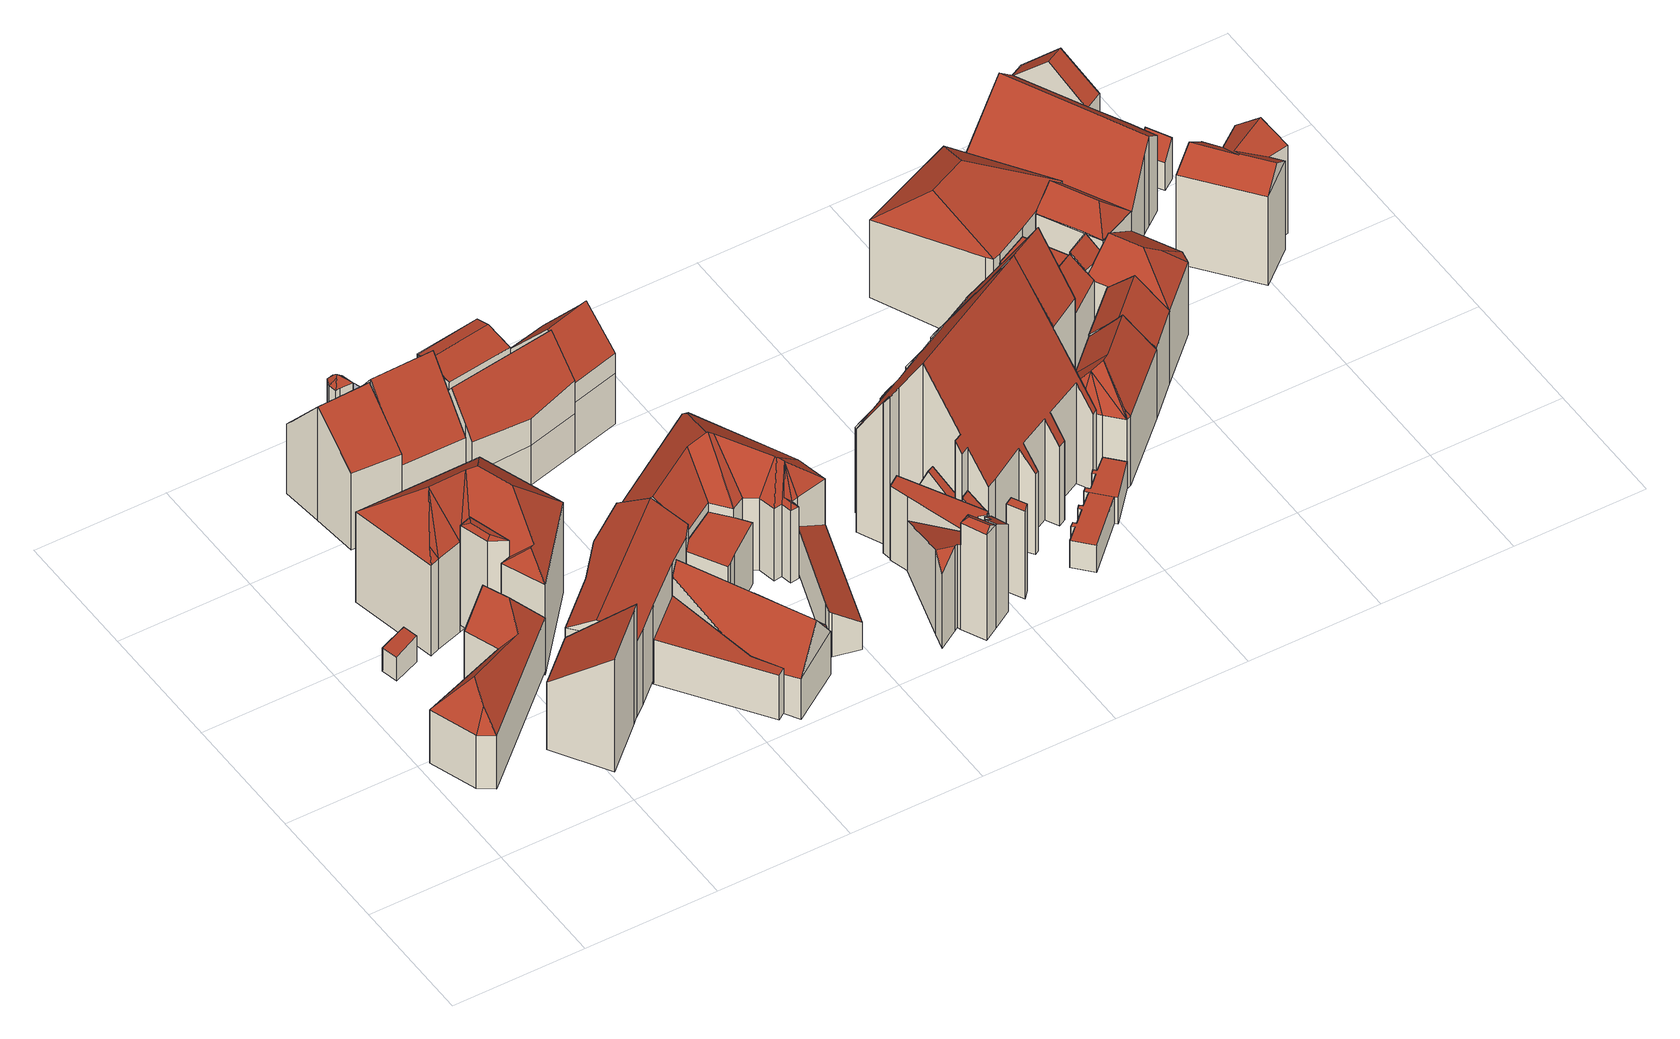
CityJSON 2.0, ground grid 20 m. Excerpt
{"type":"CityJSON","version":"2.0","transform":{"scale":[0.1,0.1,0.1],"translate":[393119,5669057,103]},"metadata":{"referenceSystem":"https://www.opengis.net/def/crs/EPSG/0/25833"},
"CityObjects":{
"building1":{"type":"Building","attributes":{"Dachtyp_tdc":"tdcPolyFlatRoof","Gemeindeschluessel":14627140,"Dachneigung":6.85,"QualitaetDacherkennung":14,"Geometrietyp2DReferenz":"3000","function":"31001_9998","roofType":"2100","measuredHeight":4.59},"geometry":[{"type":"MultiSurface","lod":"2","boundaries":[[[0,1,2,3]],[[1,4,5,2]],[[4,6,7,5]],[[6,0,3,7]],[[6,4,1,0]],[[3,2,5,7]]],"semantics":{"surfaces":[{"type":"WallSurface"},{"type":"RoofSurface"},{"type":"GroundSurface"}],"values":[0,0,0,0,1,2]}}]},
"building2":{"type":"Building","attributes":{"name":"Stadtverwaltung","Dachtyp_tdc":"tdcFreeFormRoof","Gemeindeschluessel":14627140,"Dachneigung":51.61,"QualitaetDacherkennung":11,"Geometrietyp2DReferenz":"3000","function":"31001_3012","roofType":"5000","measuredHeight":14.51},"geometry":[{"type":"MultiSurface","lod":"2","boundaries":[[[8,9,10,11]],[[9,12,13,10]],[[12,14,15,13]],[[14,16,17,15]],[[16,18,19,17]],[[18,20,21,19]],[[20,22,23,21]],[[22,8,11,23]],[[20,24,22]],[[24,20,18]],[[25,26,24,18,16]],[[27,25,16,14]],[[28,27,14,12]],[[28,12,9]],[[26,25,27,28,9,8]],[[24,26,8,22]],[[11,10,13,15,17,19,21,23]]],"semantics":{"surfaces":[{"type":"WallSurface"},{"type":"RoofSurface"},{"type":"GroundSurface"}],"values":[0,0,0,0,0,0,0,0,0,0,1,1,1,1,1,1,2]}}]},
"building3":{"type":"Building","attributes":{"Dachtyp_tdc":"tdcPolyFlatRoof","Gemeindeschluessel":14627140,"Dachneigung":39.88,"QualitaetDacherkennung":69,"Geometrietyp2DReferenz":"3000","function":"31001_9998","roofType":"2100","measuredHeight":19.66},"geometry":[{"type":"MultiSurface","lod":"2","boundaries":[[[29,30,31,32]],[[30,33,34,31]],[[33,35,36,34]],[[35,37,38,36]],[[37,29,32,38]],[[37,35,33,30,29]],[[32,31,34,36,38]]],"semantics":{"surfaces":[{"type":"WallSurface"},{"type":"RoofSurface"},{"type":"GroundSurface"}],"values":[0,0,0,0,0,1,2]}}]},
"building4":{"type":"Building","attributes":{"Gemeindeschluessel":14627140,"Geometrietyp2DReferenz":"3000","function":"31001_9998","roofType":"9999"},"children":["building4-1","building4-2"]},
"building4-1":{"type":"BuildingPart","attributes":{"Dachtyp_tdc":"tdcPolyFlatRoof","Dachneigung":7.06,"QualitaetDacherkennung":16,"Geometrietyp2DReferenz":"3000","roofType":"2100","measuredHeight":4.28},"parents":["building4"],"geometry":[{"type":"MultiSurface","lod":"2","boundaries":[[[39,40,41,42]],[[43,44,45,46]],[[44,47,48,45]],[[47,39,42,48]],[[47,44,43,40,39]],[[42,41,46,45,48]],[[46,41,40,43]]],"semantics":{"surfaces":[{"type":"WallSurface"},{"type":"RoofSurface"},{"type":"GroundSurface"},{"type":"ClosureSurface"}],"values":[0,0,0,0,1,2,3]}}]},
"building4-2":{"type":"BuildingPart","attributes":{"Dachtyp_tdc":"tdcFreeFormRoof","Dachneigung":16.67,"QualitaetDacherkennung":20,"Geometrietyp2DReferenz":"3000","roofType":"5000","measuredHeight":17.81},"parents":["building4"],"geometry":[{"type":"MultiSurface","lod":"2","boundaries":[[[49,50,51,41,40]],[[50,52,53,51]],[[52,54,43,46,53]],[[55,56,54,52]],[[55,52,50]],[[56,55,50,49]],[[56,49,54]],[[41,51,53,46]],[[40,43,54,49]],[[40,41,46,43]]],"semantics":{"surfaces":[{"type":"WallSurface"},{"type":"RoofSurface"},{"type":"GroundSurface"},{"type":"ClosureSurface"}],"values":[0,0,0,1,1,1,1,2,0,3]}}]},
"building5":{"type":"Building","attributes":{"Dachtyp_tdc":"tdcFreeFormRoof","Gemeindeschluessel":14627140,"Dachneigung":42.12,"QualitaetDacherkennung":17,"Geometrietyp2DReferenz":"3000","function":"31001_9998","roofType":"5000","measuredHeight":21.19},"geometry":[{"type":"MultiSurface","lod":"2","boundaries":[[[57,58,59,60]],[[58,61,62,59]],[[61,63,64,62]],[[63,65,66,64]],[[65,67,68,66]],[[67,69,70,68]],[[69,71,72,70]],[[71,73,74,72]],[[73,75,76,74]],[[75,57,60,76]],[[77,75,73]],[[78,79,77,73,71]],[[80,78,71,69]],[[81,82,80,69,67]],[[83,81,67,65]],[[83,65,63]],[[82,61,58]],[[81,61,82]],[[81,63,61]],[[63,81,83]],[[79,78,80,82,58,57]],[[77,79,57,75]],[[60,59,62,64,66,68,70,72,74,76]]],"semantics":{"surfaces":[{"type":"WallSurface"},{"type":"RoofSurface"},{"type":"GroundSurface"}],"values":[0,0,0,0,0,0,0,0,0,0,1,1,1,1,1,1,1,1,1,1,1,1,2]}}]},
"building6":{"type":"Building","attributes":{"Dachtyp_tdc":"tdcGableRoof","Gemeindeschluessel":14627140,"Dachneigung":51.26,"QualitaetDacherkennung":53,"Geometrietyp2DReferenz":"3000","function":"31001_9998","roofType":"3100","measuredHeight":19.98},"geometry":[{"type":"MultiSurface","lod":"2","boundaries":[[[84,85,86,87]],[[85,88,89,86]],[[88,90,91,89]],[[90,92,93,91]],[[92,94,95,93]],[[94,96,97,95]],[[96,98,99,97]],[[98,100,101,99]],[[100,102,103,101]],[[102,104,105,103]],[[104,84,87,105]],[[100,98,96,94]],[[94,92,90,88,85,84,104,102,100]],[[87,86,89,91,93,95,97,99,101,103,105]]],"semantics":{"surfaces":[{"type":"WallSurface"},{"type":"RoofSurface"},{"type":"GroundSurface"}],"values":[0,0,0,0,0,0,0,0,0,0,0,1,1,2]}}]},
"building7":{"type":"Building","attributes":{"Dachtyp_tdc":"tdcFreeFormRoof","Gemeindeschluessel":14627140,"Dachneigung":28.64,"QualitaetDacherkennung":23,"Geometrietyp2DReferenz":"3000","function":"31001_9998","roofType":"5000","measuredHeight":15.99},"geometry":[{"type":"MultiSurface","lod":"2","boundaries":[[[106,107,108,109]],[[107,110,111,108]],[[110,112,113,111]],[[112,114,115,113]],[[114,116,117,115]],[[116,118,119,117]],[[118,120,121,119]],[[120,122,123,121]],[[122,124,125,123]],[[124,106,109,125]],[[107,106,126,127,116,114,112,110]],[[126,124,122,120,118,127]],[[106,124,126]],[[118,116,127]],[[109,108,111,113,115,117,119,121,123,125]]],"semantics":{"surfaces":[{"type":"WallSurface"},{"type":"RoofSurface"},{"type":"GroundSurface"}],"values":[0,0,0,0,0,0,0,0,0,0,1,1,0,0,2]}}]},
"building8":{"type":"Building","attributes":{"Dachtyp_tdc":"tdcPolyFlatRoof","Gemeindeschluessel":14627140,"Dachneigung":3.04,"QualitaetDacherkennung":76,"Geometrietyp2DReferenz":"3000","function":"31001_9998","roofType":"2100","measuredHeight":8.17},"geometry":[{"type":"MultiSurface","lod":"2","boundaries":[[[128,129,130,131]],[[129,132,133,130]],[[132,134,135,133]],[[134,136,137,135]],[[136,128,131,137]],[[136,134,132,129,128]],[[131,130,133,135,137]]],"semantics":{"surfaces":[{"type":"WallSurface"},{"type":"RoofSurface"},{"type":"GroundSurface"}],"values":[0,0,0,0,0,1,2]}}]},
"building9":{"type":"Building","attributes":{"Gemeindeschluessel":14627140,"Geometrietyp2DReferenz":"3000","function":"31001_9998","roofType":"9999"},"children":["building9-1","building9-2"]},
"building9-1":{"type":"BuildingPart","attributes":{"Dachtyp_tdc":"tdcGableRoof","Dachneigung":53.61,"QualitaetDacherkennung":85,"Geometrietyp2DReferenz":"3000","roofType":"3100","measuredHeight":20.92},"parents":["building9"],"geometry":[{"type":"MultiSurface","lod":"2","boundaries":[[[138,139,140,141]],[[139,142,143,140]],[[142,144,145,143]],[[144,146,147,145]],[[146,148,149,147]],[[148,150,151,149]],[[150,152,153,151]],[[150,148,146,144]],[[144,142,139,138,154,152,150]],[[140,143,145,147,149,151,153,155,141]],[[138,141,155,154]],[[154,155,153,152]]],"semantics":{"surfaces":[{"type":"WallSurface"},{"type":"RoofSurface"},{"type":"GroundSurface"},{"type":"ClosureSurface"}],"values":[0,0,0,0,0,0,0,1,1,2,3,3]}}]},
"building9-2":{"type":"BuildingPart","attributes":{"Dachtyp_tdc":"tdcFreeFormRoof","Dachneigung":48.46,"QualitaetDacherkennung":63,"Geometrietyp2DReferenz":"3000","roofType":"5000","measuredHeight":15.29},"parents":["building9"],"geometry":[{"type":"MultiSurface","lod":"2","boundaries":[[[156,138,141,138]],[[157,153,152]],[[157,158,159,153]],[[158,160,161,159]],[[160,162,163,161]],[[162,164,165,163]],[[164,166,167,165]],[[166,168,154,155,167]],[[164,162,169]],[[162,160,170,171,169]],[[160,158,170]],[[158,157,168,171,170]],[[168,156,168,166,171]],[[166,164,169,171]],[[141,155,153,159,161,163,165,167,155]],[[155,141,138,154]],[[154,138,156,168]],[[152,154,168,157]],[[153,155,154,152]]],"semantics":{"surfaces":[{"type":"WallSurface"},{"type":"RoofSurface"},{"type":"GroundSurface"},{"type":"ClosureSurface"}],"values":[0,0,0,0,0,0,0,0,1,1,1,1,1,1,2,3,3,0,3]}}]},
"building10":{"type":"Building","attributes":{"Dachtyp_tdc":"tdcFreeFormRoof","Gemeindeschluessel":14627140,"Dachneigung":53,"QualitaetDacherkennung":32,"Geometrietyp2DReferenz":"3000","function":"31001_9998","roofType":"5000","measuredHeight":13.44},"geometry":[{"type":"MultiSurface","lod":"2","boundaries":[[[172,173,174,175]],[[173,176,177,174]],[[176,178,179,177]],[[178,180,181,179]],[[180,182,183,181]],[[182,184,185,183]],[[184,186,187,185]],[[186,188,189,187]],[[188,190,191,189]],[[190,172,175,191]],[[184,182,180,178,176,173,192,193]],[[188,186,193,192,172,190]],[[186,184,193]],[[173,172,192]],[[175,174,177,179,181,183,185,187,189,191]]],"semantics":{"surfaces":[{"type":"WallSurface"},{"type":"RoofSurface"},{"type":"GroundSurface"}],"values":[0,0,0,0,0,0,0,0,0,0,1,1,0,0,2]}}]},
"building11":{"type":"Building","attributes":{"Dachtyp_tdc":"tdcPolyFlatRoof","Gemeindeschluessel":14627140,"Dachneigung":0,"QualitaetDacherkennung":20,"Geometrietyp2DReferenz":"3000","function":"31001_9998","roofType":"1000","measuredHeight":3.72},"geometry":[{"type":"MultiSurface","lod":"2","boundaries":[[[194,195,196,197]],[[195,198,199,196]],[[198,200,201,199]],[[200,202,203,201]],[[202,204,205,203]],[[204,206,207,205]],[[206,208,209,207]],[[208,194,197,209]],[[208,206,204,202,200,198,195,194]],[[197,196,199,201,203,205,207,209]]],"semantics":{"surfaces":[{"type":"WallSurface"},{"type":"RoofSurface"},{"type":"GroundSurface"}],"values":[0,0,0,0,0,0,0,0,1,2]}}]},
"building12":{"type":"Building","attributes":{"Dachtyp_tdc":"tdcPolyFlatRoof","Gemeindeschluessel":14627140,"Dachneigung":0,"QualitaetDacherkennung":56,"Geometrietyp2DReferenz":"3000","function":"31001_9998","roofType":"1000","measuredHeight":10.8},"geometry":[{"type":"MultiSurface","lod":"2","boundaries":[[[210,211,212,213]],[[211,214,215,212]],[[214,216,217,215]],[[216,218,219,217]],[[218,220,221,219]],[[220,222,223,221]],[[222,224,225,223]],[[224,210,213,225]],[[224,222,220,218,216,214,211,210]],[[213,212,215,217,219,221,223,225]]],"semantics":{"surfaces":[{"type":"WallSurface"},{"type":"RoofSurface"},{"type":"GroundSurface"}],"values":[0,0,0,0,0,0,0,0,1,2]}}]},
"building13":{"type":"Building","attributes":{"Gemeindeschluessel":14627140,"Geometrietyp2DReferenz":"3000","function":"31001_9998","roofType":"9999"},"children":["building13-1","building13-2","building13-3"]},
"building13-1":{"type":"BuildingPart","attributes":{"Dachtyp_tdc":"tdcFreeFormRoof","Dachneigung":55.94,"QualitaetDacherkennung":35,"Geometrietyp2DReferenz":"3000","roofType":"5000","measuredHeight":18.41},"parents":["building13"],"geometry":[{"type":"MultiSurface","lod":"2","boundaries":[[[226,227,228,229]],[[227,230,231,228]],[[230,232,233,231]],[[232,234,235,233]],[[234,236,237,235]],[[236,238,239,237]],[[240,241,242,243,238,236,234,244]],[[245,240,244,246,247,248]],[[226,249,250,245,248,227]],[[227,248,247,230]],[[230,247,246,232]],[[232,246,244,234]],[[229,228,231,233,235,237,239,251]],[[251,239,238,243]],[[229,251,243,226]],[[240,245,250,241]],[[242,249,226,243]],[[249,242,241,250]]],"semantics":{"surfaces":[{"type":"WallSurface"},{"type":"RoofSurface"},{"type":"GroundSurface"},{"type":"ClosureSurface"}],"values":[0,0,0,0,0,0,1,1,0,0,0,0,2,3,3,0,3,3]}}]},
"building13-2":{"type":"BuildingPart","attributes":{"Dachtyp_tdc":"tdcGableRoof","Dachneigung":50.4,"QualitaetDacherkennung":56,"Geometrietyp2DReferenz":"3000","roofType":"3100","measuredHeight":18.16},"parents":["building13"],"geometry":[{"type":"MultiSurface","lod":"2","boundaries":[[[252,253,254,255]],[[253,256,257,254]],[[256,249,226,229,257]],[[258,252,255,259]],[[258,260,261,262,252]],[[263,261,260,241,250]],[[256,263,250,249]],[[253,262,261,263,256]],[[252,262,253]],[[255,254,257,229,251,259]],[[243,242,264]],[[251,229,226,243]],[[243,226,249,242]],[[259,251,243,264,258]],[[242,241,260,258,264]],[[249,250,241,242]]],"semantics":{"surfaces":[{"type":"WallSurface"},{"type":"RoofSurface"},{"type":"GroundSurface"},{"type":"ClosureSurface"}],"values":[0,0,0,0,1,1,0,0,0,2,0,3,3,3,0,3]}}]},
"building13-3":{"type":"BuildingPart","attributes":{"Dachtyp_tdc":"tdcGableRoof","Dachneigung":14.31,"QualitaetDacherkennung":16,"Geometrietyp2DReferenz":"3000","roofType":"3100","measuredHeight":11.12},"parents":["building13"],"geometry":[{"type":"MultiSurface","lod":"2","boundaries":[[[265,266,267,268]],[[269,265,268,239,238]],[[270,266,271]],[[265,269,272]],[[266,265,272,271]],[[269,270,271,272]],[[268,267,259,251,239]],[[270,264,258,259,267,266]],[[264,243,251,259,258]],[[238,243,264,270,269]],[[238,239,251,243]]],"semantics":{"surfaces":[{"type":"WallSurface"},{"type":"RoofSurface"},{"type":"GroundSurface"},{"type":"ClosureSurface"}],"values":[0,0,0,0,1,1,2,0,3,0,3]}}]},
"building14":{"type":"Building","attributes":{"Dachtyp_tdc":"tdcFreeFormRoof","Gemeindeschluessel":14627140,"Dachneigung":39.51,"QualitaetDacherkennung":9,"Geometrietyp2DReferenz":"3000","function":"31001_9998","roofType":"5000","measuredHeight":18.25},"geometry":[{"type":"MultiSurface","lod":"2","boundaries":[[[273,274,275,276]],[[274,277,278,275]],[[277,279,280,278]],[[279,281,282,280]],[[281,283,284,282]],[[283,285,286,284]],[[285,287,288,286]],[[287,289,290,288]],[[289,291,292,290]],[[291,293,294,292]],[[293,295,296,294]],[[295,297,298,296]],[[297,299,300,298]],[[299,301,302,300]],[[301,303,304,302]],[[303,273,276,304]],[[305,306,303,301]],[[307,305,301,299]],[[308,309,307,299,297]],[[310,311,312,308,297,295]],[[310,295,293]],[[311,310,293,291]],[[312,289,287]],[[312,291,289]],[[291,312,311]],[[309,308,312,287,285]],[[313,314,315,306,305,307,309,285,283]],[[313,283,281]],[[316,317,314,313,281,279]],[[316,279,277]],[[317,316,277,274]],[[315,314,317,274,273]],[[306,315,273,303]],[[276,275,278,280,282,284,286,288,290,292,294,296,298,300,302,304]]],"semantics":{"surfaces":[{"type":"WallSurface"},{"type":"RoofSurface"},{"type":"GroundSurface"}],"values":[0,0,0,0,0,0,0,0,0,0,0,0,0,0,0,0,1,1,1,1,1,1,1,1,1,1,1,1,1,0,1,1,1,2]}}]},
"building15":{"type":"Building","attributes":{"Dachtyp_tdc":"tdcPolyFlatRoof","Gemeindeschluessel":14627140,"Dachneigung":35.11,"QualitaetDacherkennung":74,"Geometrietyp2DReferenz":"3000","function":"31001_9998","roofType":"2100","measuredHeight":7.89},"geometry":[{"type":"MultiSurface","lod":"2","boundaries":[[[318,319,320,321]],[[319,322,323,320]],[[322,324,325,323]],[[324,326,327,325]],[[326,328,329,327]],[[328,318,321,329]],[[328,326,324,322,319,318]],[[321,320,323,325,327,329]]],"semantics":{"surfaces":[{"type":"WallSurface"},{"type":"RoofSurface"},{"type":"GroundSurface"}],"values":[0,0,0,0,0,0,1,2]}}]},
"building16":{"type":"Building","attributes":{"Gemeindeschluessel":14627140,"Geometrietyp2DReferenz":"3000","function":"31001_9998","roofType":"9999"},"children":["building16-1","building16-2","building16-3","building16-4","building16-5","building16-6"]},
"building16-1":{"type":"BuildingPart","attributes":{"Dachtyp_tdc":"tdcPolyFlatRoof","Dachneigung":41.02,"QualitaetDacherkennung":51,"Geometrietyp2DReferenz":"3000","roofType":"2100","measuredHeight":18.31},"parents":["building16"],"geometry":[{"type":"MultiSurface","lod":"2","boundaries":[[[330,331,332,333,334]],[[335,336,337,338,339]],[[336,340,341,337]],[[340,342,343,341]],[[344,330,334,345,346]],[[344,347,348,342,340,336,335,331,330]],[[334,333,338,337,341,343,349,345]],[[339,332,331,335]],[[338,333,332,339]],[[344,346,347]],[[346,345,349,348,347]],[[348,349,343,342]]],"semantics":{"surfaces":[{"type":"WallSurface"},{"type":"RoofSurface"},{"type":"GroundSurface"},{"type":"ClosureSurface"}],"values":[0,0,0,0,0,1,2,0,3,0,3,3]}}]},
"building16-2":{"type":"BuildingPart","attributes":{"Dachtyp_tdc":"tdcFreeFormRoof","Dachneigung":70.58,"QualitaetDacherkennung":16,"Geometrietyp2DReferenz":"3000","roofType":"5000","measuredHeight":14.61},"parents":["building16"],"geometry":[{"type":"MultiSurface","lod":"2","boundaries":[[[350,351,352,353,354]],[[351,355,356,357,352]],[[358,359,360,361]],[[362,363,364,365]],[[362,366,367,363]],[[366,346,345,367]],[[368,369,370,343,342]],[[369,371,372,370]],[[373,347,346,366,362,365,359,358,374,375,355,376]],[[355,351,376]],[[351,350,377,371,369,368,373,376]],[[372,353,352,357,361,360,364,363,367,345,349,343,370]],[[354,377,350]],[[353,372,371,377,354]],[[356,355,375]],[[361,357,356,374,358]],[[374,356,375]],[[364,360,359,365]],[[348,347,373]],[[349,345,346,347,348]],[[368,342,348,373]],[[342,343,349,348]]],"semantics":{"surfaces":[{"type":"WallSurface"},{"type":"RoofSurface"},{"type":"GroundSurface"},{"type":"ClosureSurface"}],"values":[0,0,0,0,0,0,0,0,1,1,1,2,0,3,0,3,3,3,0,3,0,3]}}]},
"building16-3":{"type":"BuildingPart","attributes":{"Dachtyp_tdc":"tdcGableRoof","Dachneigung":65.85,"QualitaetDacherkennung":3,"Geometrietyp2DReferenz":"3000","roofType":"3100","measuredHeight":17.35},"parents":["building16"],"geometry":[{"type":"MultiSurface","lod":"2","boundaries":[[[356,378,379,357]],[[378,380,381,379]],[[380,382,358,361,381]],[[380,378,383]],[[378,356,375,384,383]],[[382,380,383,384]],[[357,379,381,361]],[[374,358,382]],[[356,357,361,358,374]],[[382,384,375,374]],[[374,375,356]]],"semantics":{"surfaces":[{"type":"WallSurface"},{"type":"RoofSurface"},{"type":"GroundSurface"},{"type":"ClosureSurface"}],"values":[0,0,0,0,1,1,2,0,3,0,3]}}]},
"building16-4":{"type":"BuildingPart","attributes":{"Dachtyp_tdc":"tdcHipAndGableRoof","Dachneigung":38.62,"QualitaetDacherkennung":58,"Geometrietyp2DReferenz":"3000","roofType":"5000","measuredHeight":19.34},"parents":["building16"],"geometry":[{"type":"MultiSurface","lod":"2","boundaries":[[[385,386,387,388,389]],[[332,385,389,333]],[[390,386,391]],[[385,332,392]],[[386,385,392,391]],[[332,339,390,391,392]],[[389,388,393,394,338,333]],[[390,395,396,387,386]],[[395,394,393,396]],[[396,393,388,387]],[[339,338,394,395,390]],[[332,333,338,339]]],"semantics":{"surfaces":[{"type":"WallSurface"},{"type":"RoofSurface"},{"type":"GroundSurface"},{"type":"ClosureSurface"}],"values":[0,0,1,0,1,1,2,0,3,3,0,3]}}]},
"building16-5":{"type":"BuildingPart","attributes":{"Dachtyp_tdc":"tdcFreeFormRoof","Dachneigung":26.25,"QualitaetDacherkennung":9,"Geometrietyp2DReferenz":"3000","roofType":"5000","measuredHeight":14.79},"parents":["building16"],"geometry":[{"type":"MultiSurface","lod":"2","boundaries":[[[397,395,394,372,371]],[[396,387,388,393]],[[387,398,399,388]],[[398,400,401,399]],[[400,402,403,401]],[[402,404,405,403]],[[404,354,353,405]],[[400,398,387,396,395,397,377,354,404]],[[404,402,400]],[[353,372,394,393,388,399,401,403,405]],[[371,377,397]],[[372,353,354,377,371]],[[393,394,395,396]]],"semantics":{"surfaces":[{"type":"WallSurface"},{"type":"RoofSurface"},{"type":"GroundSurface"},{"type":"ClosureSurface"}],"values":[0,0,0,0,0,0,0,1,1,2,0,3,3]}}]},
"building16-6":{"type":"BuildingPart","attributes":{"Dachtyp_tdc":"tdcPolyFlatRoof","Dachneigung":38.83,"QualitaetDacherkennung":45,"Geometrietyp2DReferenz":"3000","roofType":"2100","measuredHeight":15.55},"parents":["building16"],"geometry":[{"type":"MultiSurface","lod":"2","boundaries":[[[406,365,364,407]],[[408,409,410,360,359]],[[409,406,407,410]],[[409,408,365,406]],[[407,364,360,410]],[[359,365,408]],[[360,364,365,359]]],"semantics":{"surfaces":[{"type":"WallSurface"},{"type":"RoofSurface"},{"type":"GroundSurface"},{"type":"ClosureSurface"}],"values":[0,0,0,1,2,0,3]}}]},
"building17":{"type":"Building","attributes":{"Dachtyp_tdc":"tdcPolyFlatRoof","Gemeindeschluessel":14627140,"Dachneigung":0,"QualitaetDacherkennung":58,"Geometrietyp2DReferenz":"3000","function":"31001_9998","roofType":"1000","measuredHeight":15.29},"geometry":[{"type":"MultiSurface","lod":"2","boundaries":[[[411,412,413,414]],[[412,415,416,413]],[[415,417,418,416]],[[417,411,414,418]],[[417,415,412,411]],[[414,413,416,418]]],"semantics":{"surfaces":[{"type":"WallSurface"},{"type":"RoofSurface"},{"type":"GroundSurface"}],"values":[0,0,0,0,1,2]}}]},
"building18":{"type":"Building","attributes":{"name":"Stadtmuseum","Gemeindeschluessel":14627140,"Geometrietyp2DReferenz":"3000","function":"31001_3034","roofType":"9999"},"children":["building18-1","building18-2"]},
"building18-1":{"type":"BuildingPart","attributes":{"Dachtyp_tdc":"tdcFreeFormRoof","Dachneigung":58.8,"QualitaetDacherkennung":64,"Geometrietyp2DReferenz":"3000","roofType":"5000","measuredHeight":34.54},"parents":["building18"],"geometry":[{"type":"MultiSurface","lod":"2","boundaries":[[[419,420,421,422]],[[420,423,424,421]],[[423,425,426,424]],[[425,427,428,426]],[[427,429,430,428]],[[429,431,432,430]],[[431,433,434,432]],[[433,435,436,434]],[[435,437,438,436]],[[437,439,440,441,438]],[[435,433,431,429,427,425,423,420,419,442,443]],[[443,444,445,439,437,435]],[[422,421,424,426,428,430,432,434,436,438,441,446]],[[442,447,443]],[[419,422,446,447,442]],[[445,440,439]],[[447,444,443]],[[446,444,447]],[[446,441,440,445,444]]],"semantics":{"surfaces":[{"type":"WallSurface"},{"type":"RoofSurface"},{"type":"GroundSurface"},{"type":"ClosureSurface"}],"values":[0,0,0,0,0,0,0,0,0,0,1,1,2,0,3,0,0,3,3]}}]},
"building18-2":{"type":"BuildingPart","attributes":{"Dachtyp_tdc":"tdcGableRoof","Dachneigung":60.04,"QualitaetDacherkennung":82,"Geometrietyp2DReferenz":"3000","roofType":"3100","measuredHeight":34.49},"parents":["building18"],"geometry":[{"type":"MultiSurface","lod":"2","boundaries":[[[448,449,450,451]],[[449,452,453,450]],[[452,454,455,453]],[[454,456,457,455]],[[456,458,459,457]],[[458,460,461,459]],[[460,462,463,461]],[[462,464,465,463]],[[464,466,467,465]],[[466,468,469,467]],[[468,470,471,469]],[[470,472,473,471]],[[472,474,475,473]],[[474,476,477,475]],[[476,478,479,477]],[[478,480,481,479]],[[480,419,422,481]],[[440,482,483,441]],[[482,484,485,483]],[[484,486,487,485]],[[486,488,489,487]],[[488,490,491,489]],[[490,492,493,491]],[[492,494,495,493]],[[494,496,497,495]],[[496,498,499,497]],[[498,500,501,499]],[[500,502,503,501]],[[502,504,505,503]],[[504,506,507,505]],[[506,508,509,507]],[[508,510,511,509]],[[510,512,513,511]],[[512,514,515,513]],[[514,516,517,515]],[[516,518,519,517]],[[518,520,521,519]],[[520,522,523,521]],[[522,448,451,523]],[[518,516,514,512,510,508,506,504,502,500,498,496,494,492,490,488,486,484,482,440,445,444]],[[444,447,442,419,480,478,476,474,472,470,468,466,464,462,460,458,456,454,452,449,448,522,520,518]],[[451,450,453,455,457,459,461,463,465,467,469,471,473,475,477,479,481,422,446,441,483,485,487,489,491,493,495,497,499,501,503,505,507,509,511,513,515,517,519,521,523]],[[446,422,419,442,447]],[[446,447,444]],[[446,444,445,440,441]]],"semantics":{"surfaces":[{"type":"WallSurface"},{"type":"RoofSurface"},{"type":"GroundSurface"},{"type":"ClosureSurface"}],"values":[0,0,0,0,0,0,0,0,0,0,0,0,0,0,0,0,0,0,0,0,0,0,0,0,0,0,0,0,0,0,0,0,0,0,0,0,0,0,0,1,1,2,3,3,3]}}]},
"building19":{"type":"Building","attributes":{"Gemeindeschluessel":14627140,"Geometrietyp2DReferenz":"3000","function":"31001_9998","roofType":"9999"},"children":["building19-1","building19-2"]},
"building19-1":{"type":"BuildingPart","attributes":{"Dachtyp_tdc":"tdcPolyFlatRoof","Dachneigung":0,"QualitaetDacherkennung":53,"Geometrietyp2DReferenz":"3000","roofType":"1000","measuredHeight":4.7},"parents":["building19"],"geometry":[{"type":"MultiSurface","lod":"2","boundaries":[[[524,525,526,527]],[[525,528,529,526]],[[528,530,531,529]],[[530,532,533,531]],[[532,534,535,533]],[[534,536,537,535]],[[536,538,539,537]],[[538,540,541,539]],[[540,542,543,541]],[[542,544,545,543]],[[544,546,547,545]],[[548,524,527,549]],[[548,546,544,542,540,538,536,534,532,530,528,525,524]],[[527,526,529,531,533,535,537,539,541,543,545,547,549]],[[549,547,546,548]]],"semantics":{"surfaces":[{"type":"WallSurface"},{"type":"RoofSurface"},{"type":"GroundSurface"},{"type":"ClosureSurface"}],"values":[0,0,0,0,0,0,0,0,0,0,0,0,1,2,3]}}]},
"building19-2":{"type":"BuildingPart","attributes":{"Dachtyp_tdc":"tdcPolyFlatRoof","Dachneigung":0,"QualitaetDacherkennung":59,"Geometrietyp2DReferenz":"3000","roofType":"1000","measuredHeight":4.73},"parents":["building19"],"geometry":[{"type":"MultiSurface","lod":"2","boundaries":[[[550,551,552,553]],[[551,548,549,552]],[[554,555,547,546]],[[554,556,557,555]],[[556,558,559,557]],[[558,560,561,559]],[[560,562,563,561]],[[562,564,565,563]],[[564,566,567,565]],[[566,550,553,567]],[[566,564,562,560,558,556,554,546,548,551,550]],[[553,552,549,547,555,557,559,561,563,565,567]],[[546,547,549,548]]],"semantics":{"surfaces":[{"type":"WallSurface"},{"type":"RoofSurface"},{"type":"GroundSurface"},{"type":"ClosureSurface"}],"values":[0,0,0,0,0,0,0,0,0,0,1,2,3]}}]},
"building20":{"type":"Building","attributes":{"Dachtyp_tdc":"tdcFreeFormRoof","Gemeindeschluessel":14627140,"Dachneigung":47.61,"QualitaetDacherkennung":25,"Geometrietyp2DReferenz":"3000","function":"31001_9998","roofType":"5000","measuredHeight":17.25},"geometry":[{"type":"MultiSurface","lod":"2","boundaries":[[[568,569,570,571]],[[569,572,573,570]],[[572,574,575,573]],[[574,576,577,575]],[[576,578,579,577]],[[578,580,581,579]],[[580,582,583,581]],[[582,568,571,583]],[[584,576,585]],[[586,576,584]],[[586,578,576]],[[578,586,580]],[[585,576,574]],[[587,588,584,585,574,572]],[[588,587,569,568]],[[586,584,588,568,582]],[[586,582,580]],[[569,587,572]],[[571,570,573,575,577,579,581,583]]],"semantics":{"surfaces":[{"type":"WallSurface"},{"type":"RoofSurface"},{"type":"GroundSurface"}],"values":[0,0,0,0,0,0,0,0,1,1,1,1,1,1,1,1,1,0,2]}}]},
"building21":{"type":"Building","attributes":{"Dachtyp_tdc":"tdcPolyFlatRoof","Gemeindeschluessel":14627140,"Dachneigung":42.31,"QualitaetDacherkennung":59,"Geometrietyp2DReferenz":"3000","function":"31001_9998","roofType":"2100","measuredHeight":18.01},"geometry":[{"type":"MultiSurface","lod":"2","boundaries":[[[589,590,591,592]],[[590,593,594,591]],[[593,595,596,594]],[[595,597,598,596]],[[597,599,600,598]],[[599,601,602,600]],[[601,603,604,602]],[[603,605,606,604]],[[605,607,608,606]],[[607,589,592,608]],[[607,605,603,601,599,597,595,593,590,589]],[[592,591,594,596,598,600,602,604,606,608]]],"semantics":{"surfaces":[{"type":"WallSurface"},{"type":"RoofSurface"},{"type":"GroundSurface"}],"values":[0,0,0,0,0,0,0,0,0,0,1,2]}}]},
"building22":{"type":"Building","attributes":{"Dachtyp_tdc":"tdcPolyFlatRoof","Gemeindeschluessel":14627140,"Dachneigung":0,"QualitaetDacherkennung":54,"Geometrietyp2DReferenz":"3000","function":"31001_9998","roofType":"1000","measuredHeight":14.69},"geometry":[{"type":"MultiSurface","lod":"2","boundaries":[[[609,610,611,612]],[[610,613,614,611]],[[613,615,616,614]],[[615,609,612,616]],[[615,613,610,609]],[[612,611,614,616]]],"semantics":{"surfaces":[{"type":"WallSurface"},{"type":"RoofSurface"},{"type":"GroundSurface"}],"values":[0,0,0,0,1,2]}}]},
"building23":{"type":"Building","attributes":{"Gemeindeschluessel":14627140,"Geometrietyp2DReferenz":"3000","function":"31001_9998","roofType":"9999"},"children":["building23-1","building23-2","building23-3","building23-4"]},
"building23-1":{"type":"BuildingPart","attributes":{"Dachtyp_tdc":"tdcPolyFlatRoof","Dachneigung":41.84,"QualitaetDacherkennung":55,"Geometrietyp2DReferenz":"3000","roofType":"2100","measuredHeight":16.07},"parents":["building23"],"geometry":[{"type":"MultiSurface","lod":"2","boundaries":[[[617,618,616,619,620]],[[618,621,622,616]],[[621,623,624,625,622]],[[621,618,617,626,627,623]],[[625,628,619,616,622]],[[629,627,626,630]],[[629,628,625,624]],[[629,624,623,627]],[[620,630,626,617]],[[619,628,629,630,620]]],"semantics":{"surfaces":[{"type":"WallSurface"},{"type":"RoofSurface"},{"type":"GroundSurface"},{"type":"ClosureSurface"}],"values":[0,0,0,1,2,0,3,3,0,3]}}]},
"building23-2":{"type":"BuildingPart","attributes":{"Dachtyp_tdc":"tdcPolyFlatRoof","Dachneigung":40.23,"QualitaetDacherkennung":63,"Geometrietyp2DReferenz":"3000","roofType":"2100","measuredHeight":15.8},"parents":["building23"],"geometry":[{"type":"MultiSurface","lod":"2","boundaries":[[[631,632,633,634,635]],[[632,636,637,633]],[[636,638,612,637]],[[638,620,619,612]],[[620,638,636,632,631,630]],[[634,633,637,612,619,628]],[[631,635,629,630]],[[630,629,628,619,620]],[[635,634,628,629]]],"semantics":{"surfaces":[{"type":"WallSurface"},{"type":"RoofSurface"},{"type":"GroundSurface"},{"type":"ClosureSurface"}],"values":[0,0,0,0,1,2,0,3,3]}}]},
"building23-3":{"type":"BuildingPart","attributes":{"Dachtyp_tdc":"tdcFreeFormRoof","Dachneigung":35.71,"QualitaetDacherkennung":66,"Geometrietyp2DReferenz":"3000","roofType":"5000","measuredHeight":16.42},"parents":["building23"],"geometry":[{"type":"MultiSurface","lod":"2","boundaries":[[[624,639,640,625]],[[639,641,642,640]],[[641,643,644,642]],[[643,645,646,644]],[[647,635,634,648,649]],[[650,651,645,643]],[[650,643,641]],[[641,639,652,651,650]],[[652,653,627,629,635,647,654,645,651]],[[624,623,653,652,639]],[[625,640,642,644,646,648,634,628]],[[649,654,647]],[[649,648,646,645]],[[649,645,654]],[[628,634,635,629]],[[625,628,629,624]],[[653,623,627]],[[627,623,624,629]]],"semantics":{"surfaces":[{"type":"WallSurface"},{"type":"RoofSurface"},{"type":"GroundSurface"},{"type":"ClosureSurface"}],"values":[0,0,0,0,0,1,1,1,1,0,2,0,3,3,3,3,0,3]}}]},
"building23-4":{"type":"BuildingPart","attributes":{"Dachtyp_tdc":"tdcGableRoof","Dachneigung":45.67,"QualitaetDacherkennung":80,"Geometrietyp2DReferenz":"3000","roofType":"3100","measuredHeight":16.48},"parents":["building23"],"geometry":[{"type":"MultiSurface","lod":"2","boundaries":[[[645,655,573,646]],[[655,656,570,573]],[[656,649,648,570]],[[656,655,657]],[[655,645,658,657]],[[649,656,657,658,654]],[[646,573,570,648]],[[646,648,649,645]],[[654,658,645]],[[649,654,645]]],"semantics":{"surfaces":[{"type":"WallSurface"},{"type":"RoofSurface"},{"type":"GroundSurface"},{"type":"ClosureSurface"}],"values":[0,0,0,0,1,1,2,3,0,3]}}]},
"building24":{"type":"Building","attributes":{"Gemeindeschluessel":14627140,"Geometrietyp2DReferenz":"3000","function":"31001_9998","roofType":"9999"},"children":["building24-1","building24-2"]},
"building24-1":{"type":"BuildingPart","attributes":{"Dachtyp_tdc":"tdcHipAndGableRoof","Dachneigung":40.44,"QualitaetDacherkennung":59,"Geometrietyp2DReferenz":"3000","roofType":"5000","measuredHeight":19.05},"parents":["building24"],"geometry":[{"type":"MultiSurface","lod":"2","boundaries":[[[659,660,661,662]],[[660,663,664,661]],[[663,665,666,664]],[[667,659,662,668]],[[669,670,671]],[[670,667,672,673,671]],[[674,675,669,671,673,676]],[[663,675,674,665]],[[660,669,675,663]],[[659,670,669,660]],[[667,670,659]],[[662,661,664,666,668]],[[668,666,665,667]],[[676,673,672]],[[665,674,676,672,667]]],"semantics":{"surfaces":[{"type":"WallSurface"},{"type":"RoofSurface"},{"type":"GroundSurface"},{"type":"ClosureSurface"}],"values":[0,0,0,0,1,1,1,0,0,0,0,2,3,0,3]}}]},
"building24-2":{"type":"BuildingPart","attributes":{"Dachtyp_tdc":"tdcHipRoof","Dachneigung":10.3,"QualitaetDacherkennung":18,"Geometrietyp2DReferenz":"3000","roofType":"3200","measuredHeight":18.55},"parents":["building24"],"geometry":[{"type":"MultiSurface","lod":"2","boundaries":[[[677,678,679,680]],[[678,681,682,679]],[[681,683,684,682]],[[683,685,686,684]],[[685,687,667,668,686]],[[688,689,690,666,665,674]],[[689,677,680,690]],[[687,685,691]],[[683,681,678,692]],[[685,683,692,691]],[[678,677,689,688,676,672,687,691,692]],[[680,679,682,684,686,668,666,690]],[[688,674,676]],[[672,667,687]],[[665,666,668,667]],[[665,667,672,676,674]]],"semantics":{"surfaces":[{"type":"WallSurface"},{"type":"RoofSurface"},{"type":"GroundSurface"},{"type":"ClosureSurface"}],"values":[0,0,0,0,0,0,0,1,1,1,1,2,0,0,3,3]}}]},
"building25":{"type":"Building","attributes":{"Gemeindeschluessel":14627140,"Geometrietyp2DReferenz":"3000","function":"31001_9998","roofType":"9999"},"children":["building25-1","building25-2"]},
"building25-1":{"type":"BuildingPart","attributes":{"Dachtyp_tdc":"tdcGableRoof","Dachneigung":44.79,"QualitaetDacherkennung":68,"Geometrietyp2DReferenz":"3000","roofType":"3100","measuredHeight":18.46},"parents":["building25"],"geometry":[{"type":"MultiSurface","lod":"2","boundaries":[[[693,694,695,696]],[[697,698,699,700]],[[698,693,696,699]],[[693,698,701]],[[694,693,701,702,703]],[[698,697,704,702,701]],[[696,695,700,699]],[[700,695,694,697]],[[703,702,704]],[[694,703,704,697]]],"semantics":{"surfaces":[{"type":"WallSurface"},{"type":"RoofSurface"},{"type":"GroundSurface"},{"type":"ClosureSurface"}],"values":[0,0,0,0,1,1,2,3,0,3]}}]},
"building25-2":{"type":"BuildingPart","attributes":{"Dachtyp_tdc":"tdcGableRoof","Dachneigung":46.26,"QualitaetDacherkennung":29,"Geometrietyp2DReferenz":"3000","roofType":"3100","measuredHeight":15.57},"parents":["building25"],"geometry":[{"type":"MultiSurface","lod":"2","boundaries":[[[705,706,707,708]],[[706,709,710,707]],[[709,711,712,710]],[[711,713,714,712]],[[713,715,716,714]],[[715,717,718,716]],[[717,719,697,700,718]],[[720,705,708,695,694]],[[717,715,713,711,709]],[[709,706,705,720,703,704,719,717]],[[708,707,710,712,714,716,718,700,695]],[[720,694,703]],[[704,697,719]],[[694,695,700,697]],[[694,697,704,703]]],"semantics":{"surfaces":[{"type":"WallSurface"},{"type":"RoofSurface"},{"type":"GroundSurface"},{"type":"ClosureSurface"}],"values":[0,0,0,0,0,0,0,0,1,1,2,0,0,3,3]}}]},
"building26":{"type":"Building","attributes":{"Dachtyp_tdc":"tdcFreeFormRoof","Gemeindeschluessel":14627140,"Dachneigung":38.58,"QualitaetDacherkennung":58,"Geometrietyp2DReferenz":"3000","function":"31001_9998","roofType":"5000","measuredHeight":18.51},"geometry":[{"type":"MultiSurface","lod":"2","boundaries":[[[721,722,723,724]],[[722,725,726,723]],[[725,727,728,726]],[[727,729,730,728]],[[729,731,732,730]],[[731,733,734,732]],[[733,735,736,734]],[[735,721,724,736]],[[737,738,739,740,735,733]],[[741,737,733,731]],[[741,731,729]],[[742,738,737,741,729,727]],[[742,727,725]],[[739,738,742,725,722]],[[740,739,722,721]],[[740,721,735]],[[724,723,726,728,730,732,734,736]]],"semantics":{"surfaces":[{"type":"WallSurface"},{"type":"RoofSurface"},{"type":"GroundSurface"}],"values":[0,0,0,0,0,0,0,0,1,1,0,1,0,1,1,0,2]}}]},
"building27":{"type":"Building","attributes":{"Dachtyp_tdc":"tdcPolyFlatRoof","Gemeindeschluessel":14627140,"Dachneigung":47.64,"QualitaetDacherkennung":44,"Geometrietyp2DReferenz":"3000","function":"31001_9998","roofType":"2100","measuredHeight":7.4},"geometry":[{"type":"MultiSurface","lod":"2","boundaries":[[[743,744,745,746]],[[744,747,748,745]],[[747,749,750,748]],[[749,751,752,750]],[[751,743,746,752]],[[751,749,747,744,743]],[[746,745,748,750,752]]],"semantics":{"surfaces":[{"type":"WallSurface"},{"type":"RoofSurface"},{"type":"GroundSurface"}],"values":[0,0,0,0,0,1,2]}}]}
},
"vertices":[
[42,350,70],[83,364,75],[83,364,29],[42,350,29],[88,341,75],[88,341,29],[48,325,70],[48,325,29],
[222,247,114],[53,94,114],[53,94,21],[222,247,21],[31,109,114],[31,109,21],[7,181,114],[7,181,21],[141,230,114],[141,230,21],[122,281,114],[122,281,21],[155,294,114],[155,294,21],[196,310,114],[196,310,21],[159,296,164],[164,219,137],[174,258,165],[59,156,166],[51,124,144],
[201,47,211],[150,129,131],[150,129,14],[201,47,14],[214,186,132],[214,186,14],[280,120,211],[280,120,14],[270,110,211],[270,110,14],
[146,316,65],[186,328,66],[186,328,26],[146,316,26],[211,315,68],[196,310,68],[196,310,26],[211,315,26],[155,294,68],[155,294,26],
[186,328,201],[173,372,201],[173,372,26],[192,378,201],[192,378,26],[211,315,201],[185,366,204],[194,335,204],
[211,315,172],[192,378,172],[192,378,14],[211,315,14],[173,372,172],[173,372,14],[133,360,172],[133,360,14],[118,354,172],[118,354,14],[90,490,172],[90,490,14],[278,492,172],[278,492,14],[323,364,172],[323,364,14],[222,247,172],[222,247,14],[196,310,172],[196,310,14],[230,294,195],[255,377,226],[239,300,192],[237,432,225],[163,431,226],[225,441,217],[128,373,185],
[183,707,137],[182,720,122],[182,720,19],[183,707,19],[195,720,122],[195,720,19],[197,708,137],[197,708,19],[204,709,137],[204,709,19],[207,643,218],[207,643,19],[210,570,149],[210,570,19],[134,571,153],[134,571,19],[127,640,218],[127,640,19],[120,703,141],[120,703,19],[173,707,138],[173,707,19],
[452,269,144],[438,252,141],[438,252,12],[452,269,12],[397,220,143],[397,220,12],[335,167,143],[335,167,12],[300,136,143],[300,136,12],[280,120,143],[280,120,12],[214,186,149],[214,186,12],[286,251,148],[286,251,12],[335,310,141],[335,310,12],[395,350,146],[395,350,12],[422,311,172],[243,157,172],
[335,167,83],[397,220,87],[397,220,5],[335,167,5],[423,74,84],[423,74,5],[447,33,83],[447,33,5],[435,25,83],[435,25,5],
[243,710,129],[299,712,128],[299,712,16],[243,710,16],[301,680,173],[301,680,16],[303,643,226],[303,643,16],[307,571,128],[307,571,16],[210,570,129],[210,570,16],[207,640,226],[207,640,16],[204,709,129],[204,709,16],[224,709,129],[224,709,16],
[243,710,134],[204,709,156],[197,708,156],[197,708,16],[195,720,156],[195,720,16],[200,733,156],[200,733,16],[210,735,156],[210,735,16],[219,728,156],[219,728,16],[224,709,156],[207,724,167],[206,719,167],[208,721,169],
[397,220,120],[438,252,88],[438,252,4],[397,220,4],[468,199,83],[468,199,4],[474,203,73],[474,203,4],[508,110,87],[508,110,4],[529,76,80],[529,76,4],[536,62,80],[536,62,4],[460,12,75],[460,12,4],[447,33,72],[447,33,4],[423,74,66],[423,74,4],[408,228,138],[499,37,138],
[508,110,46],[474,203,46],[474,203,9],[508,110,9],[486,213,46],[486,213,9],[495,197,46],[495,197,9],[511,205,46],[511,205,9],[556,106,46],[556,106,9],[551,90,46],[551,90,9],[529,76,46],[529,76,9],
[486,213,118],[474,203,118],[474,203,10],[486,213,10],[468,199,118],[468,199,10],[438,252,118],[438,252,10],[452,269,118],[452,269,10],[501,299,118],[501,299,10],[523,273,118],[523,273,10],[538,252,118],[538,252,10],
[477,580,77],[399,560,77],[399,560,8],[477,580,8],[307,556,77],[307,556,8],[307,571,77],[307,571,8],[301,680,77],[301,680,8],[332,684,77],[332,684,8],[355,687,77],[355,687,8],[470,625,192],[469,629,186],[458,689,96],[456,701,77],[305,602,192],[477,580,135],[307,571,152],[307,556,133],[399,560,124],[477,580,96],[477,580,131],[456,701,8],
[520,724,96],[535,661,96],[535,661,8],[520,724,8],[550,599,96],[550,599,8],[455,708,96],[455,708,8],[468,631,189],[538,649,189],[535,661,173],[550,599,131],[456,701,96],
[345,747,115],[445,763,114],[445,763,8],[345,747,8],[355,687,108],[456,701,108],[449,742,119],[348,727,119],
[523,273,133],[501,299,133],[501,299,7],[523,273,7],[452,269,133],[452,269,7],[395,350,133],[395,350,7],[561,457,133],[561,457,7],[569,455,133],[569,455,7],[641,306,133],[641,306,7],[651,258,133],[651,258,7],[603,247,133],[603,247,7],[593,245,133],[593,245,7],[595,232,133],[595,232,7],[582,231,133],[582,231,7],[579,247,133],[579,247,7],[566,245,133],[566,245,7],[561,272,133],[561,272,7],[543,284,133],[543,284,7],[599,296,168],[547,358,184],[600,292,168],[608,287,163],[601,292,168],[587,239,139],[585,251,139],[608,286,163],[563,447,140],[538,361,189],[539,361,189],[424,310,174],[511,365,174],
[554,88,82],[551,90,84],[551,90,5],[554,88,5],[556,106,84],[556,106,5],[603,247,83],[603,247,5],[651,258,53],[651,258,5],[594,79,53],[594,79,5],
[790,41,156],[761,23,186],[761,23,184],[761,23,4],[790,41,4],[753,37,187],[768,46,172],[768,46,4],[753,37,4],[753,37,184],[764,55,172],[764,55,4],[770,59,167],[770,59,4],[781,67,155],[781,67,4],[781,67,141],[775,62,161],[771,60,165],[771,60,4],
[722,174,133],[714,202,133],[714,202,4],[722,174,4],[722,174,91],[725,207,133],[725,207,63],[725,207,4],[761,121,133],[765,111,133],[765,111,4],[761,121,4],[776,79,140],[776,79,4],[778,81,4],[778,81,133],[780,70,141],[780,70,4],[770,59,169],[763,70,161],[763,70,4],[754,65,133],[754,65,4],[771,60,174],[758,127,133],[737,178,133],[722,199,150],[751,77,133],
[732,210,64],[732,210,4],[773,127,139],[773,127,4],[761,121,139],[754,164,178],[745,160,178],
[738,10,189],[721,45,190],[721,45,152],[721,45,4],[738,10,4],[741,58,185],[732,42,198],[746,14,198],[722,45,4],[741,58,4],[741,58,143],[722,45,152],
[754,65,138],[719,50,150],[719,50,4],[714,47,152],[714,47,4],[682,27,134],[682,27,4],[689,54,152],[689,54,4],
[792,90,135],[792,90,4],[765,111,160],[778,118,160],[778,118,4],
[819,46,160],[806,71,160],[806,71,7],[819,46,7],[818,78,160],[818,78,7],[829,57,160],[829,57,7],
[901,391,157],[902,392,157],[902,392,6],[901,391,6],[909,375,186],[909,375,6],[955,400,184],[955,400,6],[964,417,165],[964,417,6],[970,413,175],[970,413,6],[965,399,192],[965,399,6],[989,348,285],[989,348,6],[1006,312,352],[1006,312,6],[1029,260,257],[1029,260,6],[980,233,253],[980,233,249],[980,233,6],[903,386,165],[953,285,352],[953,285,351],[955,282,344],[953,285,6],[953,285,350],
[712,216,268],[725,222,269],[725,222,6],[712,216,6],[704,267,186],[704,267,6],[730,281,186],[730,281,6],[722,298,155],[722,298,6],[733,303,156],[733,303,6],[741,287,186],[741,287,6],[787,310,188],[787,310,6],[778,327,155],[778,327,6],[791,334,155],[791,334,6],[797,315,187],[797,315,6],[842,340,187],[842,340,6],[836,358,156],[836,358,6],[846,363,156],[846,363,6],[853,345,188],[853,345,6],[899,370,187],[899,370,6],[892,387,156],[892,387,6],[997,198,183],[997,198,6],[1008,176,139],[1008,176,6],[1000,171,139],[1000,171,6],[989,194,182],[989,194,6],[931,164,183],[931,164,6],[940,144,145],[940,144,6],[929,138,145],[929,138,6],[919,158,183],[919,158,6],[871,133,184],[871,133,6],[881,113,146],[881,113,6],[875,110,146],[875,110,6],[861,128,184],[861,128,6],[807,98,182],[807,98,6],[792,90,182],[792,90,6],[778,118,236],[778,118,6],[765,111,236],[765,111,6],[761,121,254],[761,121,6],[773,127,254],[773,127,6],[748,177,351],[748,177,6],[732,210,290],[732,210,6],[714,202,289],[714,202,6],
[923,40,53],[899,66,53],[899,66,6],[923,40,6],[918,84,53],[918,84,6],[914,88,53],[914,88,6],[920,93,53],[920,93,6],[924,89,53],[924,89,6],[943,107,53],[943,107,6],[939,111,53],[939,111,6],[944,116,53],[944,116,6],[948,112,53],[948,112,6],[967,129,53],[967,129,6],[963,134,53],[963,134,6],[990,105,53],[990,105,6],
[1039,151,53],[994,101,53],[994,101,6],[1039,151,6],[968,139,53],[968,139,6],[973,134,53],[973,134,6],[993,153,53],[993,153,6],[989,157,53],[989,157,6],[994,162,53],[994,162,6],[998,158,53],[998,158,6],[1017,175,53],[1017,175,6],
[1029,260,126],[1080,308,126],[1080,308,5],[1029,260,5],[1140,241,126],[1140,241,5],[1046,154,126],[1046,154,5],[1039,151,126],[1039,151,5],[1017,175,126],[1017,175,5],[997,198,126],[997,198,5],[980,233,126],[980,233,5],[1044,215,177],[1041,162,136],[1027,218,165],[1110,274,176],[1056,224,175],
[989,348,187],[965,399,135],[965,399,7],[989,348,7],[970,413,126],[970,413,7],[964,417,121],[964,417,7],[956,437,101],[956,437,7],[1026,469,102],[1026,469,7],[1031,457,114],[1031,457,7],[1043,462,115],[1043,462,7],[1075,394,182],[1075,394,7],[1036,372,186],[1036,372,7],
[1075,394,152],[1043,462,152],[1043,462,5],[1075,394,5],[1093,487,152],[1093,487,5],[1127,422,152],[1127,422,5],
[1121,419,165],[1127,422,165],[1121,419,5],[1121,419,162],[1157,438,165],[1157,438,5],[1169,414,141],[1169,414,131],[1169,414,5],[1132,398,144],[1147,404,143],[1132,398,5],[1132,398,131],[1132,398,142],
[1138,387,132],[1056,330,123],[1056,330,5],[1138,387,5],[1138,387,131],[1036,372,161],[1036,372,5],[1075,394,163],
[1228,441,131],[1228,441,5],[1262,373,131],[1262,373,5],[1258,352,131],[1258,352,5],[1190,289,131],[1190,289,5],[1147,370,131],[1147,370,5],[1147,370,129],[1228,369,154],[1204,373,168],[1180,419,169],[1169,414,160],[1148,368,131],
[1140,241,130],[1080,308,129],[1106,278,169],[1166,334,169],
[1228,441,164],[1169,414,164],[1169,414,3],[1228,441,3],[1157,438,164],[1157,438,3],[1123,503,164],[1123,503,3],[1182,533,164],[1182,533,3],[1169,414,165],[1228,441,165],[1187,453,194],[1178,531,168],[1154,519,194],[1123,503,165],[1157,438,166],[1126,505,167],
[1043,462,166],[1031,457,167],[1031,457,3],[1043,462,3],[1026,469,164],[1026,469,3],[952,629,139],[952,629,3],[1103,691,143],[1103,691,3],[1182,533,168],[1123,503,167],[1093,487,167],[1093,487,3],[1082,615,189],[1021,587,189],
[1329,677,132],[1301,662,131],[1301,662,3],[1329,677,3],[1249,764,131],[1273,775,132],[1273,775,3],[1249,764,3],[1301,726,187],[1275,713,187],[1299,666,136],[1252,760,136],
[1332,607,133],[1348,569,135],[1348,569,3],[1332,607,3],[1325,552,159],[1325,552,3],[1312,542,142],[1312,542,3],[1250,490,60],[1250,490,3],[1141,715,62],[1141,715,3],[1226,754,159],[1226,754,3],[1249,764,136],[1301,662,136],
[1465,443,160],[1433,437,160],[1433,437,5],[1465,443,5],[1447,420,160],[1447,420,5],[1393,375,160],[1393,375,5],[1315,472,160],[1315,472,5],[1376,507,160],[1376,507,5],[1393,484,160],[1393,484,5],[1428,510,160],[1428,510,5],[1387,437,187],[1389,437,188],[1391,453,179],[1446,478,190],[1346,490,188],[1420,397,188],
[1360,622,52],[1355,631,52],[1355,631,4],[1360,622,4],[1376,642,78],[1376,642,4],[1395,608,77],[1395,608,4],[1376,595,52],[1376,595,4]
]}
